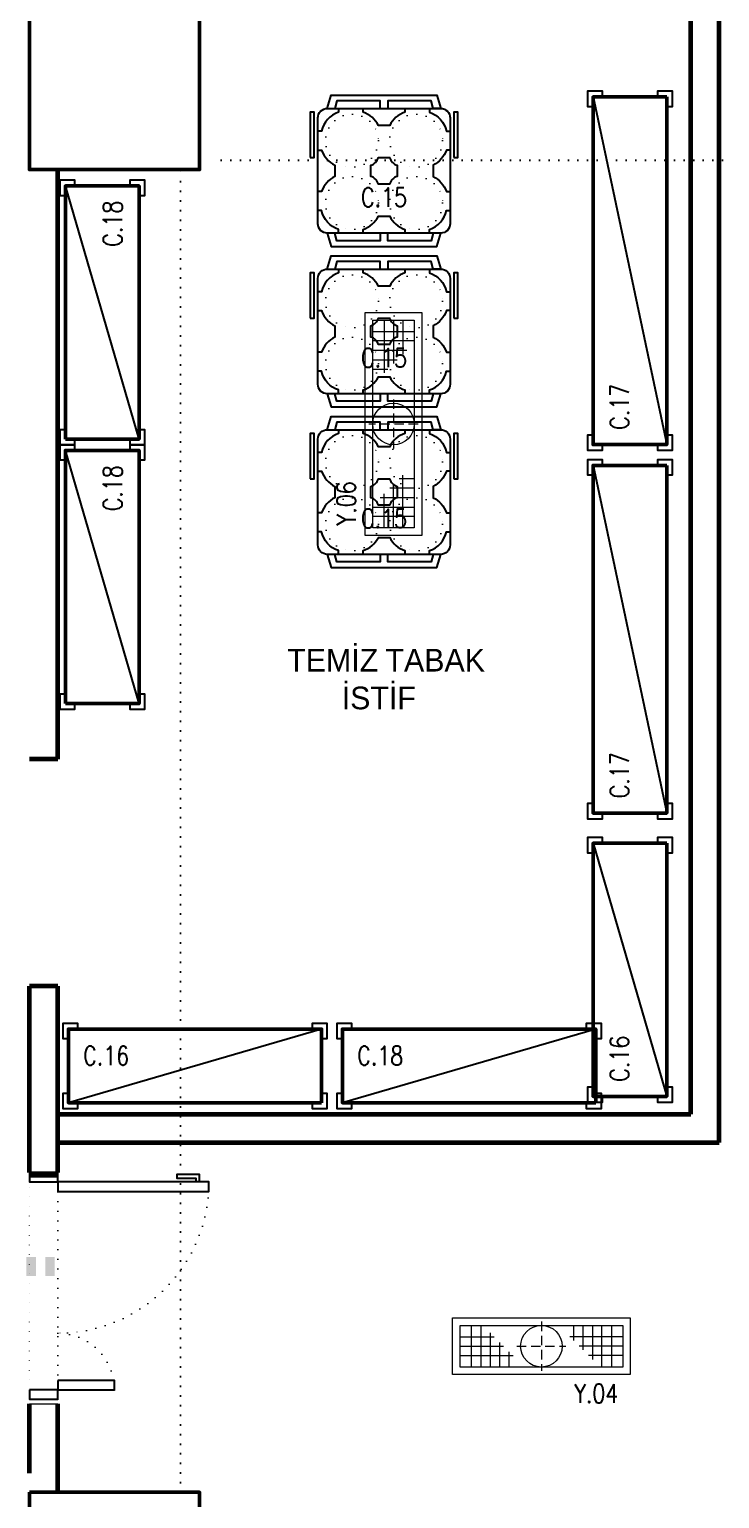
# Model space of a CAD drawing. Extents: x -228812 to 45006, y -308075 to -42938.
# Drawn here: x 33758 to 34123, y -46435 to -45657 of the extents above; entities that cross this region are included whole.
import ezdxf
from ezdxf.enums import TextEntityAlignment as Align

# ---------------------------------------------------------------- set-up
doc = ezdxf.new("R2010")
doc.units = 0
doc.header["$LTSCALE"] = 20
for name, pattern in [('( Hidden )', [0.375, 0.25, -0.125]), ('BORDER', [1.75, 0.5, -0.25, 0.5, -0.25, 0, -0.25]), ('DASHED2', [0.375, 0.25, -0.125]), ('DOT', [0.25, 0, -0.25])]:
    doc.linetypes.add(name, pattern=pattern)
doc.layers.get('0').update_dxf_attribs({"linetype": 'CONTINUOUS', "lineweight": 15})
doc.layers.get('DEFPOINTS').update_dxf_attribs({"linetype": 'CONTINUOUS'})
for name, color, linetype, lineweight in [('-DWG_ANA', 7, 'CONTINUOUS', 50), ('-DWG_ANA_1', 7, 'BORDER', 25), ('-DWG_DETAY1', 7, 'CONTINUOUS', 25), ('-DWG_DETAY2', 7, 'CONTINUOUS', 15), ('DUVAR', 7, 'CONTINUOUS', 60), ('k-cizgi', 7, 'CONTINUOUS', 0), ('KAPI', 32, 'CONTINUOUS', 25), ('kapi-acilis', 43, 'DOT', 15), ('KOLON', 7, 'CONTINUOUS', 50), ('NO', 7, 'CONTINUOUS', 30), ('PLAN', 253, 'CONTINUOUS', 15), ('tefris', 7, 'CONTINUOUS', 20), ('yerizg-a', 7, 'CONTINUOUS', 15), ('yerizg-b', 7, 'CONTINUOUS', 9)]:
    doc.layers.add(name, color=color, linetype=linetype, lineweight=lineweight)
for name, color, linetype in [('BL-C', 140, 'CONTINUOUS'), ('BL-Y', 144, 'CONTINUOUS'), ('KIRIS', 9, 'DOT'), ('YAZI_BLM_1', 7, 'CONTINUOUS'), ('YRNO', 7, 'CONTINUOUS')]:
    doc.layers.add(name, color=color, linetype=linetype)
doc.styles.add('BLM_YAZI', font='stylu.ttf', dxfattribs={"width": 0.8})
doc.styles.add('ROMANS', font='romans.shx', dxfattribs={"width": 0.8})

# ---------------------------------------------------------------- blocks, each defined once
blk = doc.blocks.new('KOLON90')
at = {"layer": 'KOLON', "color": 4}
blk.add_lwpolyline([(-45, 45), (45, 45), (45, -45), (-45, -45)], close=True, dxfattribs=at)
blk = doc.blocks.new('1UC-TAA6')
at = {"layer": '-DWG_ANA_1', "color": 0, "linetype": 'Continuous'}
blk.add_lwpolyline([(-30, 33), (30, 33, -0.414214), (35, 28), (35, -28, -0.414214), (30, -33), (-30, -33, -0.414214), (-35, -28), (-35, 28, -0.414214)], format="xyb", close=True, dxfattribs=at)
at = {"layer": '-DWG_DETAY1', "color": 0, "linetype": 'Continuous'}
for points in [[(-30, 33), (-28, 40), (28, 40), (30, 33), (26, 33), (25, 37), (2, 37), (2, 33)], [(-2, 33), (-2, 37), (-25, 37), (-26, 33)], [(-30, -33), (-28, -40), (28, -40), (30, -33), (26, -33), (25, -37), (2, -37), (2, -33)], [(-2, -33), (-2, -37), (-25, -37), (-26, -33)]]:
    blk.add_lwpolyline(points, dxfattribs=at)
for points in [[(-24, 33), (-24, 31, 0.265564), (-33, 21), (-35, 21)], [(11, 33), (11, 31, 0.200269), (3, 24), (0, 24), (-3, 24, 0.200269), (-11, 31), (-11, 33)], [(24, 33), (24, 31, -0.265564), (33, 21), (35, 21)], [(-35, 11), (-33, 11, 0.200269), (-26, 3), (-26, 0), (-26, -3, 0.200269), (-33, -11), (-35, -11)], [(35, 11), (33, 11, -0.200269), (26, 3), (26, 0), (26, -3, -0.200269), (33, -11), (35, -11)], [(-24, -33), (-24, -31, -0.265564), (-33, -21), (-35, -21)], [(24, -33), (24, -31, 0.265564), (33, -21), (35, -21)], [(-11, -33), (-11, -31, 0.200269), (-3, -24), (0, -24), (3, -24, 0.200269), (11, -31), (11, -33)]]:
    blk.add_lwpolyline(points, format="xyb", dxfattribs=at)
for points in [[(-39, 7), (-37, 7), (-37, 31), (-39, 31)], [(37, 7), (39, 7), (39, 31), (37, 31)]]:
    blk.add_lwpolyline(points, close=True, dxfattribs=at)
blk.add_lwpolyline([(0, -7), (-3, -7, 0.265564), (-7, -3), (-7, 0), (-7, 3, 0.265564), (-3, 7), (0, 7), (3, 7, 0.265564), (7, 3), (7, 0), (7, -3, 0.265564), (3, -7)], format="xyb", close=True, dxfattribs=at)
at = {"layer": '-DWG_DETAY2', "color": 0, "linetype": 'DOT'}
for centre in [(-17, 16), (17, 16), (-17, -17), (17, -17)]:
    blk.add_circle(centre, 14, dxfattribs=at)
at = {"layer": 'NO', "linetype": 'Continuous', "style": 'ROMANS', "width": 0.8}
blk.add_attdef('NO', text='', height=10, dxfattribs=at).set_placement((0, -14), align=Align.MIDDLE)
blk = doc.blocks.new('IND194')
at = {"layer": '-DWG_ANA', "color": 0}
blk.add_lwpolyline([(3, -3), (187, -3), (187, -42), (3, -42)], close=True, dxfattribs=at)
at = {"layer": '-DWG_DETAY1', "color": 0}
for points in [[(3, -3), (8, -3), (8, 0), (0, 0), (0, -8), (3, -8)], [(187, -3), (187, -8), (190, -8), (190, 0), (182, 0), (182, -3)], [(3, -42), (3, -37), (0, -37), (0, -45), (8, -45), (8, -42)], [(187, -42), (182, -42), (182, -45), (190, -45), (190, -37), (187, -37)]]:
    blk.add_lwpolyline(points, close=True, dxfattribs=at)
blk.add_lwpolyline([(3, -42), (187, -3)], dxfattribs=at)
at = {"layer": 'NO', "linetype": 'Continuous', "style": 'ROMANS', "width": 0.8}
blk.add_attdef('NO', text='', height=10, dxfattribs=at).set_placement((167, -28), align=Align.MIDDLE)
blk = doc.blocks.new('IND144')
at = {"layer": '-DWG_ANA', "color": 0}
blk.add_lwpolyline([(3, -3), (137, -3), (137, -42), (3, -42)], close=True, dxfattribs=at)
at = {"layer": '-DWG_DETAY1', "color": 0}
for points in [[(3, -3), (8, -3), (8, 0), (0, 0), (0, -8), (3, -8)], [(137, -3), (137, -8), (140, -8), (140, 0), (132, 0), (132, -3)], [(3, -42), (3, -37), (0, -37), (0, -45), (8, -45), (8, -42)], [(137, -42), (132, -42), (132, -45), (140, -45), (140, -37), (137, -37)]]:
    blk.add_lwpolyline(points, close=True, dxfattribs=at)
blk.add_lwpolyline([(3, -42), (137, -3)], dxfattribs=at)
at = {"layer": 'NO', "linetype": 'Continuous', "style": 'ROMANS', "width": 0.8}
blk.add_attdef('NO', text='', height=10, dxfattribs=at).set_placement((117, -28), align=Align.MIDDLE)
blk = doc.blocks.new('Y-SIFON')
at = {"layer": 'yerizg-a', "color": 0, "linetype": 'Continuous'}
blk.add_circle((0, 0), 11, dxfattribs=at)
at = {"layer": 'yerizg-b', "color": 0, "linetype": 'DASHED2'}
for points in [[(0, 13), (0, -13)], [(-13, 0), (13, 0)]]:
    blk.add_lwpolyline(points, dxfattribs=at)
blk = doc.blocks.new('1BS-SYK311A')
at = {"layer": 'yerizg-a', "color": 0}
blk.add_lwpolyline([(0, 0), (118, 0), (118, -30), (0, -30)], close=True, dxfattribs=at)
at = {"layer": 'yerizg-b', "color": 0}
for p, q in [((10, -26), (10, -4)), ((15, -4), (15, -26)), ((88, -4), (88, -12)), ((93, -4), (93, -17)), ((98, -4), (98, -22)), ((103, -26), (103, -4)), ((108, -4), (108, -26)), ((4, -10), (22, -10)), ((4, -15), (27, -15)), ((20, -26), (20, -8)), ((25, -26), (25, -13)), ((114, -10), (86, -10)), ((114, -15), (91, -15)), ((4, -20), (32, -20)), ((30, -26), (30, -18)), ((114, -20), (96, -20))]:
    blk.add_line(p, q, dxfattribs=at)
blk.add_lwpolyline([(4, -4), (114, -4), (114, -26), (4, -26)], close=True, dxfattribs=at)
at = {"layer": 'PLAN', "color": 0, "linetype": 'Continuous'}
blk.add_blockref('Y-SIFON', (59, -15), dxfattribs=at)
at = {"layer": 'YRNO', "linetype": 'Continuous', "style": 'ROMANS', "width": 0.8}
blk.add_attdef('YRNO', text='', height=10, dxfattribs=at).set_placement((101, -40), align=Align.MIDDLE)
blk = doc.blocks.new('IND144-K')
at = {"layer": '-DWG_ANA', "color": 0}
blk.add_lwpolyline([(3, -3), (137, -3), (137, -42), (3, -42)], close=True, dxfattribs=at)
at = {"layer": '-DWG_DETAY1', "color": 0}
for points in [[(3, -3), (8, -3), (8, 0), (0, 0), (0, -8), (3, -8)], [(137, -3), (137, -8), (140, -8), (140, 0), (132, 0), (132, -3)], [(3, -42), (3, -37), (0, -37), (0, -45), (8, -45), (8, -42)], [(137, -42), (132, -42), (132, -45), (140, -45), (140, -37), (137, -37)]]:
    blk.add_lwpolyline(points, close=True, dxfattribs=at)
blk.add_lwpolyline([(3, -42), (137, -3)], dxfattribs=at)
at = {"layer": 'NO', "linetype": 'Continuous', "style": 'ROMANS', "width": 0.8}
blk.add_attdef('NO', text='', height=10, dxfattribs=at).set_placement((117, -28), align=Align.MIDDLE)
blk = doc.blocks.new('1BS-SYK39A')
at = {"layer": 'yerizg-a', "color": 0}
blk.add_lwpolyline([(0, 0), (94, 0), (94, -30), (0, -30)], close=True, dxfattribs=at)
at = {"layer": 'yerizg-b', "color": 0}
for p, q in [((10, -26), (10, -4)), ((15, -4), (15, -26)), ((64, -4), (64, -12)), ((69, -4), (69, -17)), ((74, -4), (74, -22)), ((79, -26), (79, -4)), ((84, -4), (84, -26)), ((4, -10), (22, -10)), ((4, -15), (27, -15)), ((20, -26), (20, -8)), ((25, -26), (25, -13)), ((90, -10), (62, -10)), ((90, -15), (67, -15)), ((4, -20), (32, -20)), ((30, -26), (30, -18)), ((90, -20), (72, -20))]:
    blk.add_line(p, q, dxfattribs=at)
blk.add_lwpolyline([(4, -4), (90, -4), (90, -26), (4, -26)], close=True, dxfattribs=at)
at = {"layer": 'PLAN', "color": 0, "linetype": 'Continuous'}
blk.add_blockref('Y-SIFON', (47, -15), dxfattribs=at)
at = {"layer": 'YRNO', "linetype": 'Continuous', "style": 'ROMANS', "width": 0.8}
blk.add_attdef('YRNO', text='', height=10, dxfattribs=at).set_placement((76, -40), align=Align.MIDDLE)
blk = doc.blocks.new('J-KA12l')
at = {"layer": 'KAPI', "linetype": 'Continuous'}
for points in [[(5, 10), (10, 10), (10, 90), (5, 90)], [(110, 10), (115, 10), (115, 40), (110, 40)]]:
    blk.add_lwpolyline(points, close=True, dxfattribs=at)
blk.add_lwpolyline([(5, 85), (1, 85), (1, 73), (3, 73), (3, 83), (5, 83)], dxfattribs=at)
at = {"layer": 'kapi-acilis', "linetype": 'DOT'}
for centre, radius, start, end in [((5, 10), 80, 0, 90), ((115, 10), 30, 90, 180)]:
    blk.add_arc(centre, radius, start, end, dxfattribs=at)
blk = doc.blocks.new('ja-yonoku')
at = {"layer": 'tefris', "color": 1, "linetype": 'Continuous'}
blk.add_lwpolyline([(5, -20), (-5, -20), (-5, -35), (-20, -35), (0, -50), (20, -35), (5, -35), (5, -20)], dxfattribs=at)
for points in [[(-5, 0), (5, 0), (-5, -5), (5, -5)], [(-5, -10), (5, -10), (-5, -15), (5, -15)], [(-5, -20), (5, -20), (-5, -35), (5, -35)], [(5, -35), (-20, -35), (0, -50), (-20, -35)], [(5, -35), (20, -35), (0, -50), (20, -35)]]:
    blk.add_solid(points, dxfattribs=at)

msp = doc.modelspace()

# ---------------------------------------------------------------- linework, layer by layer
at = {"layer": 'DEFPOINTS', "linetype": '( Hidden )'}
for p, q in [((33847.865, -45641.5), (33847.865, -45731.5)), ((33847.865, -45731.5), (33772.865, -45731.5)), ((33772.865, -46231.501), (34107.865, -46231.5))]:
    msp.add_line(p, q, dxfattribs=at)
at = {"layer": 'DUVAR', "color": 2}
for p, q in [((34107.865, -46231.5), (34107.865, -45618.619)), ((34122.865, -46246.501), (34122.865, -45618.619)), ((33772.865, -46043.627), (33772.865, -45731.5)), ((33772.865, -46043.627), (33757.865, -46043.627)), ((33772.865, -46163.627), (33757.874, -46163.627)), ((33772.865, -46262.32), (33772.865, -46163.627)), ((33772.865, -46231.501), (34107.865, -46231.501)), ((33772.865, -46246.501), (34122.865, -46246.501)), ((33772.865, -46263.849), (33757.865, -46263.849)), ((33772.865, -46421.501), (33772.865, -46384.798)), ((33772.865, -46431.5), (33772.865, -46421.501))]:
    msp.add_line(p, q, dxfattribs=at)
at = {"layer": 'DUVAR', "color": 2, "ltscale": 0.5}
for p, q in [((33757.874, -46262.32), (33757.874, -46163.627)), ((33757.874, -46421.501), (33757.874, -46384.798))]:
    msp.add_line(p, q, dxfattribs=at)
at = {"layer": 'k-cizgi', "linetype": 'Continuous'}
for p, q in [((33757.874, -46262.32), (33772.865, -46262.32)), ((33757.874, -46382.32), (33772.865, -46382.32)), ((33757.874, -46384.798), (33772.874, -46384.798))]:
    msp.add_line(p, q, dxfattribs=at)
at = {"layer": 'k-cizgi', "linetype": 'DOT'}
msp.add_lwpolyline([(33772.865, -46262.32), (33772.865, -46382.32), (33757.874, -46382.32), (33757.874, -46262.32)], dxfattribs=at)
at = {"layer": 'KAPI', "linetype": 'Continuous'}
for points in [[(33757.874, -46262.32), (33757.874, -46267.32), (33772.865, -46267.32), (33772.865, -46262.32)], [(33757.874, -46377.32), (33757.874, -46382.32), (33772.865, -46382.32), (33772.865, -46377.32)]]:
    msp.add_lwpolyline(points, close=True, dxfattribs=at)
at = {"layer": 'KIRIS', "color": 251}
for p, q in [((33859.399, -45726.5), (34664.399, -45726.5)), ((33837.874, -46431.5), (33837.874, -45731.5))]:
    msp.add_line(p, q, dxfattribs=at)

# ---------------------------------------------------------------- block references
at = {"linetype": 'Continuous', "rotation": 270}
for name, p in [('J-KA12l', (33762.865, -46262.32)), ('ja-yonoku', (33771.323, -46312.044))]:
    msp.add_blockref(name, p, dxfattribs=at)
at = {"layer": 'BL-C', "linetype": 'Continuous'}
ref = msp.add_blockref('IND194', (34098.069, -45690.077), dxfattribs=dict(at, rotation=270))
ref.add_attrib('NO', 'C.17', dxfattribs={"layer": 'NO', "linetype": 'Continuous', "height": 10, "rotation": 90, "style": 'ROMANS', "width": 0.8}).set_placement((34070.069, -45857.077), align=Align.MIDDLE)
for p in [(33945.48, -45732.176), (33945.48, -45817.176), (33945.48, -45902.176)]:
    msp.add_blockref('1UC-TAA6', p, dxfattribs=at).add_auto_attribs({'NO': 'C.15'})
at = {"layer": 'BL-C', "linetype": 'Continuous', "rotation": 90}
for p in [(33773.921, -45877.176), (33773.921, -46017.176)]:
    msp.add_blockref('IND144', p, dxfattribs=at).add_auto_attribs({'NO': 'C.18'})
at = {"layer": 'BL-C', "linetype": 'Continuous'}
ref = msp.add_blockref('IND194', (34098.069, -45885.077), dxfattribs=dict(at, rotation=270))
ref.add_attrib('NO', 'C.17', dxfattribs={"layer": 'NO', "linetype": 'Continuous', "height": 10, "rotation": 90, "style": 'ROMANS', "width": 0.8}).set_placement((34070.069, -46052.077), align=Align.MIDDLE)
ref = msp.add_blockref('IND144-K', (34098.069, -46085.077), dxfattribs=dict(at, rotation=270))
ref.add_attrib('NO', 'C.16', dxfattribs={"layer": 'NO', "linetype": 'Continuous', "height": 10, "rotation": 90, "style": 'ROMANS', "width": 0.8}).set_placement((34070.069, -46202.077), align=Align.MIDDLE)
ref = msp.add_blockref('IND144-K', (33915.48, -46228.44), dxfattribs=dict(at, rotation=180))
ref.add_attrib('NO', 'C.16', dxfattribs={"layer": 'NO', "linetype": 'Continuous', "height": 10, "style": 'ROMANS', "width": 0.8}).set_placement((33798.48, -46200.44), align=Align.MIDDLE)
ref = msp.add_blockref('IND144', (34060.48, -46228.44), dxfattribs=dict(at, rotation=180))
ref.add_attrib('NO', 'C.18', dxfattribs={"layer": 'NO', "linetype": 'Continuous', "height": 10, "style": 'ROMANS', "width": 0.8}).set_placement((33943.48, -46200.44), align=Align.MIDDLE)
at = {"layer": 'BL-Y', "linetype": 'Continuous'}
ref = msp.add_blockref('1BS-SYK311A', (33965.48, -45807.176), dxfattribs=dict(at, rotation=270))
ref.add_attrib('YRNO', 'Y.06', dxfattribs={"layer": 'YRNO', "linetype": 'Continuous', "height": 10, "rotation": 90, "style": 'ROMANS', "width": 0.8}).set_placement((33925.48, -45908.176), align=Align.MIDDLE)
msp.add_blockref('1BS-SYK39A', (33981.741, -46339.248), dxfattribs=at).add_auto_attribs({'YRNO': 'Y.04'})
at = {"layer": 'KOLON', "color": 1}
for p in [(33802.865, -45686.5), (33802.865, -46476.5)]:
    msp.add_blockref('KOLON90', p, dxfattribs=at)

# ---------------------------------------------------------------- texts
at = {"layer": 'YAZI_BLM_1', "style": 'BLM_YAZI'}
for s, p in [('TEMİZ', (33894.271, -45997.176)), ('TABAK', (33946.253, -45997.176)), ('İSTİF', (33923.101, -46017.176))]:
    msp.add_text(s, height=12, dxfattribs=at).set_placement(p)

doc.saveas('drawing.dxf')
